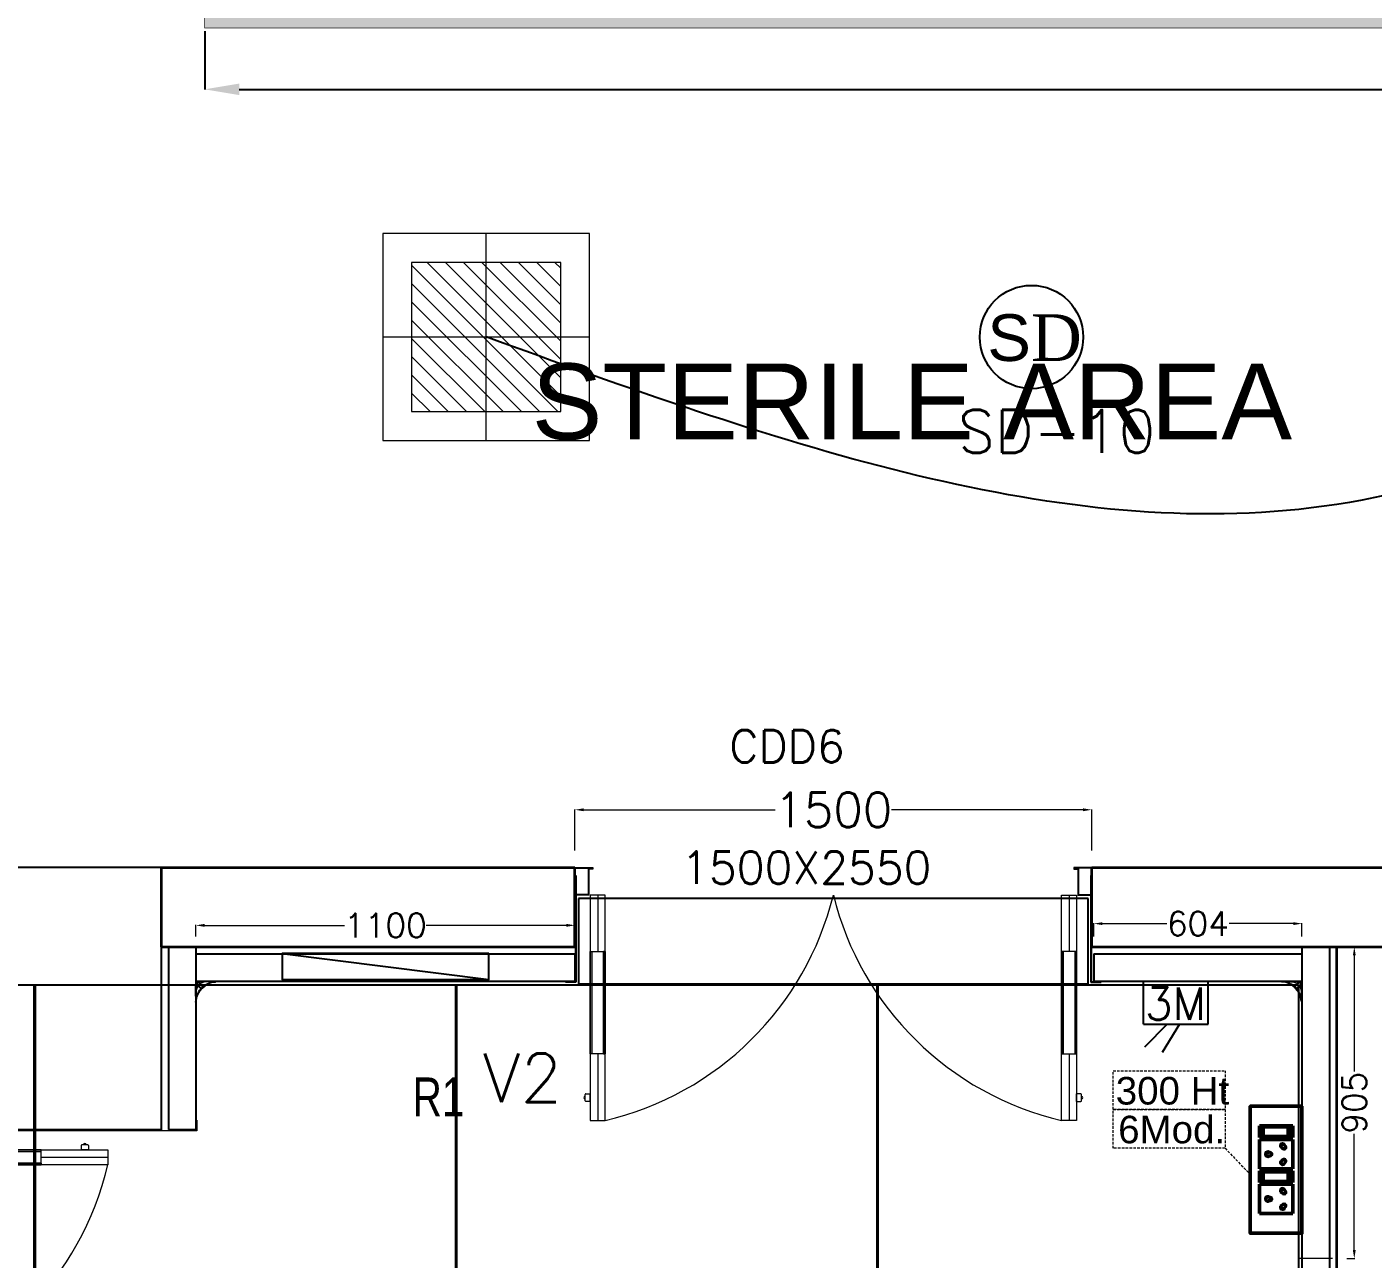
# Model space of a CAD drawing. Extents: x 3550807 to 4078732, y -628171 to -515859.
# Drawn here: x 3714547 to 3718454, y -602098 to -598521 of the extents above; entities that cross this region are included whole.
import ezdxf

# ---------------------------------------------------------------- set-up
doc = ezdxf.new("R2010")
doc.units = 0
doc.header["$LTSCALE"] = 6
doc.header["$MEASUREMENT"] = 0
for name, pattern in [('1', [0]), ('CONTINU', [0]), ('DASHED2', [0.375, 0.25, -0.125])]:
    doc.linetypes.add(name, pattern=pattern)
doc.layers.get('Defpoints').update_dxf_attribs({"linetype": 'CONTINUOUS'})
for name, color, linetype, lineweight in [('1200 Door', 144, 'CONTINUOUS', 5), ('Ahlada 50mm Ceiling Panels', 191, 'CONTINUOUS', 0), ('Ahlada Coving', 3, 'CONTINUOUS', 0), ('C-Section', 3, 'CONTINUOUS', 9), ('Double Leaf Door', 4, 'CONTINUOUS', 18), ('ELE-36W LED LIGHT', 210, 'CONTINUOUS', 18), ('ELE-CABLE TRAY', 31, 'CONTINUOUS', 18), ('ELE. 2N0S OF 6-16 UPS SOCKETS', 191, 'CONTINUOUS', 15), ('FA-BELOW SMOKE DERECTOR', 1, 'CONTINUOUS', 25), ('MEP_HVAC_RA_RAISERS', 3, 'CONTINUOUS', 0), ('Partition-80WP', 7, 'CONTINUOUS', 5), ('WALL', 10, 'CONTINUOUS', 35)]:
    doc.layers.add(name, color=color, linetype=linetype, lineweight=lineweight)
for name, color, linetype in [('80 mm Wall', 5, 'CONTINUOUS'), ('COL', 5, 'CONTINUOUS'), ('DIM', 7, 'CONTINUOUS'), ('ELE 36W LED LIGHT', 6, 'CONTINUOUS'), ('ELE-3M UPS P.SB', 3, 'CONTINUOUS'), ('FA-FIRE TEXT', 7, 'CONTINUOUS'), ('L -  ANGLE', 3, 'CONTINUOUS'), ('TEXT', 5, 'CONTINUOUS')]:
    doc.layers.add(name, color=color, linetype=linetype)
doc.layers.add('CFT_LOOPING', color=7, linetype='1', lineweight=0, true_color=0xd6d600)
doc.layers.add('ELE-LIGHTING WIRING', color=7, linetype='CONTINUOUS', true_color=0x63d7b6)
doc.styles.add('ARIAL', font='arial.ttf')
doc.styles.add('ARIEL', font='sanss___.ttf', dxfattribs={"width": 0.75})
doc.styles.add('PDF Times New Roman', font='times.ttf')
doc.styles.add('ROMANS', font='romans.shx')
doc.styles.get("Standard").update_dxf_attribs({"font": 'SIMPLEX'})
doc.styles.add('T 1-25', font='segoeui.ttf', dxfattribs={"width": 0.8, "height": 50})
doc.dimstyles.new('AEPL1', dxfattribs={"dimtxt": 100, "dimasz": 25, "dimexe": 1.25, "dimexo": 50, "dimtad": 0, "dimdec": 0, "dimtxsty": 'ROMANS', "dimcen": 2.5, "dimclrd": 250, "dimclre": 250, "dimadec": 0, "dimazin": 0, "dimtfac": 1, "dimtdec": 0, "dimtmove": 0, "dimatfit": 3, "dimfxl": 0, "dimlwd": 0, "dimlwe": 0, "dimarcsym": 0})
doc.dimstyles.new('D 1-25', dxfattribs={"dimtxt": 50, "dimasz": 12.5, "dimexe": 0, "dimexo": 10, "dimgap": 0, "dimtad": 0, "dimdec": 0, "dimzin": 0, "dimdsep": 46, "dimtxsty": 'T 1-25', "dimblk": 'ARCHTICK', "dimcen": 5, "dimclrd": 256, "dimclre": 256, "dimclrt": 256, "dimadec": 0, "dimazin": 0, "dimtfac": 50, "dimtdec": 0, "dimtmove": 1, "dimatfit": 2, "dimfxl": 0, "dimtolj": 1, "dimtzin": 0, "dimarcsym": 0})

# ---------------------------------------------------------------- blocks, each defined once
blk = doc.blocks.new('1500x80')
at = {"layer": 'Double Leaf Door'}
for points in [[(99336.2, -25417.9), (99341.1, -25417.9), (99341.1, -25121.4), (99336.2, -25121.4)], [(99379.8, -25121.4), (99374.8, -25121.4), (99374.8, -25417.9), (99379.8, -25417.9)], [(100704.2, -25121.4), (100709.2, -25121.4), (100709.2, -25417.9), (100704.2, -25417.9)], [(100747.8, -25417.9), (100742.9, -25417.9), (100742.9, -25121.4), (100747.8, -25121.4)]]:
    blk.add_hatch(color=6, dxfattribs=at).paths.add_polyline_path(points)
at = {"layer": 'Double Leaf Door', "color": 8}
for p, q in [((99336.2, -25581.8), (99336.2, -24927.6)), ((99336.2, -24927.6), (99379.8, -24927.6)), ((99358, -25121.4), (99358, -24927.6)), ((99379.8, -24927.6), (99379.8, -25581.8)), ((100747.8, -24927.6), (100704.2, -24927.6)), ((100704.2, -24927.6), (100704.2, -25581.8)), ((100726, -25121.4), (100726, -24927.6)), ((100747.8, -25581.8), (100747.8, -24927.6)), ((99321.8, -24985.1), (99321.8, -25003.1)), ((99336.2, -24983.1), (99323.7, -24983.1)), ((99336.2, -24983.1), (99336.2, -25005)), ((100747.8, -24983.1), (100760.3, -24983.1)), ((100747.8, -24983.1), (100747.8, -25005)), ((100762.2, -24985.1), (100762.2, -25003.1)), ((99323.7, -25005), (99336.2, -25005)), ((100760.3, -25005), (100747.8, -25005)), ((99358, -25581.8), (99358, -25417.9)), ((100726, -25581.8), (100726, -25417.9)), ((99292, -25581.8), (99292, -25661.8)), ((99332.2, -25581.8), (99292, -25581.8)), ((99294, -25583.8), (99294, -25659.8)), ((99330.2, -25583.8), (99294, -25583.8)), ((99330.2, -25658.9), (99330.2, -25583.8)), ((99332.2, -25656.9), (99332.2, -25581.8)), ((99379.8, -25581.8), (99336.2, -25581.8)), ((100704.2, -25581.8), (100747.8, -25581.8)), ((100751.8, -25656.9), (100751.8, -25581.8)), ((100751.8, -25581.8), (100792, -25581.8)), ((100753.8, -25658.9), (100753.8, -25583.8)), ((100753.8, -25583.8), (100790, -25583.8)), ((100790, -25583.8), (100790, -25659.8)), ((100792, -25581.8), (100792, -25661.8)), ((99292, -25661.8), (99332.2, -25661.8)), ((99294, -25659.8), (99332.2, -25659.8)), ((99342.1, -25658.9), (99330.2, -25658.9)), ((99344.1, -25656.9), (99332.2, -25656.9)), ((99332.2, -25659.8), (99342.1, -25659.8)), ((99332.2, -25661.8), (99344.1, -25661.8)), ((99342.1, -25659.8), (99342.1, -25658.9)), ((99344.1, -25661.8), (99344.1, -25656.9)), ((100739.9, -25661.8), (100739.9, -25656.9)), ((100739.9, -25656.9), (100751.8, -25656.9)), ((100751.8, -25661.8), (100739.9, -25661.8)), ((100741.9, -25659.8), (100741.9, -25658.9)), ((100741.9, -25658.9), (100753.8, -25658.9)), ((100751.8, -25659.8), (100741.9, -25659.8)), ((100790, -25659.8), (100751.8, -25659.8)), ((100792, -25661.8), (100751.8, -25661.8))]:
    blk.add_line(p, q, dxfattribs=at)
at = {"layer": 'Double Leaf Door', "color": 6}
for p, q in [((99379.8, -25121.4), (99336.2, -25121.4)), ((99336.2, -25121.4), (99336.2, -25417.9)), ((99341.1, -25417.9), (99341.1, -25121.4)), ((99374.8, -25417.9), (99374.8, -25121.4)), ((99379.8, -25417.9), (99379.8, -25121.4)), ((100704.2, -25417.9), (100704.2, -25121.4)), ((100704.2, -25121.4), (100747.8, -25121.4)), ((100709.2, -25417.9), (100709.2, -25121.4)), ((100742.9, -25417.9), (100742.9, -25121.4)), ((100747.8, -25121.4), (100747.8, -25417.9)), ((99336.2, -25417.9), (99379.8, -25417.9)), ((100747.8, -25417.9), (100704.2, -25417.9))]:
    blk.add_line(p, q, dxfattribs=at)
at = {"layer": 'Double Leaf Door', "color": 6, "ltscale": 100}
for p, q in [((99374.8, -25121.4), (99374.8, -25417.9)), ((100709.2, -25121.4), (100709.2, -25417.9))]:
    blk.add_line(p, q, dxfattribs=at)
at = {"layer": 'Double Leaf Door', "color": 6}
for points in [[(99336.2, -25121.4), (99336.2, -25417.9), (99341.1, -25417.9), (99341.1, -25121.4), (99336.2, -25121.4)], [(99379.8, -25121.4), (99379.8, -25417.9), (99374.8, -25417.9), (99374.8, -25121.4), (99379.8, -25121.4)], [(100704.2, -25121.4), (100704.2, -25417.9), (100709.2, -25417.9), (100709.2, -25121.4), (100704.2, -25121.4)], [(100747.8, -25121.4), (100747.8, -25417.9), (100742.9, -25417.9), (100742.9, -25121.4), (100747.8, -25121.4)]]:
    blk.add_lwpolyline(points, dxfattribs=at)
at = {"layer": 'Double Leaf Door', "ltscale": 5000}
for points in [[(99336.2, -25121.4), (99336.2, -25417.9), (99341.1, -25417.9), (99341.1, -25121.4), (99336.2, -25121.4)], [(100747.8, -25121.4), (100747.8, -25417.9), (100742.9, -25417.9), (100742.9, -25121.4), (100747.8, -25121.4)]]:
    blk.add_lwpolyline(points, dxfattribs=at)
at = {"layer": 'Double Leaf Door', "color": 8}
for centre, radius, start, end in [((99175.8, -25796.3), 892.3, 13.906, 76.7864), ((100908.2, -25796.3), 892.3, 103.2136, 166.094), ((99321.8, -24994.1), 3.72, 90, 270), ((99323.7, -24985.1), 1.98, 90, 180), ((99323.7, -25003.1), 1.98, 180, 270), ((100760.3, -24985.1), 1.98, 0, 90), ((100760.3, -25003.1), 1.98, 270, 0), ((100762.2, -24994.1), 3.72, 270, 90)]:
    blk.add_arc(centre, radius, start, end, dxfattribs=at)
blk = doc.blocks.new('A010004 Mezz.F. Layout Plan$0$b & c')
at = {"layer": 'Ahlada Coving', "color": 3}
for p, q in [((-4.1, 40.9), (-5.7, 42.5)), ((-2.7, 7.8), (-3.7, 7.8)), ((-3.7, 7.8), (-2.7, 6)), ((4.9, 15.3), (-2.7, 7.8)), ((-2.7, 6), (5.7, 14.4)), ((8.7, 11.4), (0.3, 3)), ((0.3, 3), (2.1, 2)), ((2.1, 3), (9.7, 10.6)), ((2.1, 2), (2.1, 3)), ((36.9, 0), (35.3, 1.6))]:
    blk.add_line(p, q, dxfattribs=at)
blk.add_lwpolyline([(-5.7, 30.7), (-5.7, 5.7), (0, 0), (25, 0), (22.8, 1.5), (13.2, 1.5), (3.6, 4.5), (3.6, 1.5), (0.6, 1.5), (-4.2, 6.3), (-4.2, 9.3), (-1.2, 9.3), (-4.2, 18.9), (-4.2, 28.4), (-5.7, 30.7)], dxfattribs=at)
for radius, start, end in [(44, 181.9548, 220.5976), (42.5, 184.1661, 265.906), (44, 222.2286, 227.7746), (44, 229.4056, 268.1119)]:
    blk.add_arc((38.3, 44), radius, start, end, dxfattribs=at)
blk = doc.blocks.new('C-Section 30x51x30')
at = {"layer": 'C-Section', "ltscale": 0.1}
for p, q in [((-2169653.9, 1002325.3), (-2169652.9, 1002325.3)), ((-2169653.9, 1002294.3), (-2169653.9, 1002325.3)), ((-2169652.9, 1002325.3), (-2169652.9, 1002295.3)), ((-2168749.9, 1002295.3), (-2168749.9, 1002325.3)), ((-2168749.9, 1002325.3), (-2168748.9, 1002325.3)), ((-2168748.9, 1002325.3), (-2168748.9, 1002294.3)), ((-2168748.9, 1002294.3), (-2169653.9, 1002294.3)), ((-2169652.9, 1002295.3), (-2168749.9, 1002295.3))]:
    blk.add_line(p, q, dxfattribs=at)
blk = doc.blocks.new('L- ANGLE')
at = {"layer": 'L -  ANGLE'}
for p, q in [((3565752, -606801.2), (3565752, -607110)), ((3565752, -606801.2), (3565753, -606801.2)), ((3565753, -606801.2), (3565753, -607111)), ((3565752, -607110), (3565723, -607110)), ((3565723, -607110), (3565723, -607111)), ((3565753, -607111), (3565723, -607111))]:
    blk.add_line(p, q, dxfattribs=at)
blk = doc.blocks.new('light300x600')
at = {"layer": 'ELE-36W LED LIGHT', "lineweight": 0}
for p, q in [((918214.7, -78407.4), (918214.7, -79007.4)), ((918814.7, -78407.4), (918214.7, -78407.4)), ((918514.7, -78407.4), (918514.7, -79007.4)), ((918814.7, -79007.4), (918814.7, -78407.4)), ((918298.3, -78491.3), (918298.6, -78491)), ((918298.3, -78544.3), (918351.6, -78491)), ((918298.3, -78597.3), (918404.7, -78491)), ((918298.3, -78650.4), (918457.7, -78491)), ((918298.3, -78703.4), (918510.7, -78491)), ((918298.3, -78756.4), (918563.8, -78491)), ((918298.3, -78809.5), (918616.8, -78491)), ((918298.3, -78862.5), (918669.8, -78491)), ((918298.3, -78915.5), (918722.9, -78491)), ((918298.3, -78491), (918298.3, -78923.7)), ((918731.1, -78491), (918298.3, -78491)), ((918731.1, -78923.7), (918731.1, -78491)), ((918343.2, -78923.7), (918731.1, -78535.8)), ((918396.2, -78923.7), (918731.1, -78588.8)), ((918449.2, -78923.7), (918731.1, -78641.9)), ((918214.7, -78707.4), (918814.7, -78707.4)), ((918502.3, -78923.7), (918731.1, -78694.9)), ((918555.3, -78923.7), (918731.1, -78747.9)), ((918608.3, -78923.7), (918731.1, -78801)), ((918661.3, -78923.7), (918731.1, -78854)), ((918714.4, -78923.7), (918731.1, -78907)), ((918298.3, -78923.7), (918731.1, -78923.7)), ((918214.7, -79007.4), (918814.7, -79007.4))]:
    blk.add_line(p, q, dxfattribs=at)
blk = doc.blocks.new('3M UPS SB')
at = {"layer": 'ELE-3M UPS P.SB', "color": 3}
for p, q in [((-133.8, 160), (-69.3, 265.2)), ((-88.2, 160), (-3.4, 244.9)), ((-240, 160), (-240, 0)), ((0, 160), (-240, 160)), ((0, 160), (0, 0))]:
    blk.add_line(p, q, dxfattribs=at)
blk.add_text('3M', height=120, rotation=180, dxfattribs=at).set_placement((-6, 143))
blk = doc.blocks.new('6MODULE-UPS')
at = {"layer": 'ELE. 2N0S OF 6-16 UPS SOCKETS', "color": 223, "lineweight": 50}
for p, q in [((-5.7, 91.9), (-5.7, 19.7)), ((-5.7, 91.9), (-5.7, 19.7)), ((19.4, 91.9), (-5.7, 91.9)), ((-5.7, 91.9), (19.4, 91.9)), ((19.4, 19.7), (19.4, 91.9)), ((23.6, 91.9), (86.9, 91.9)), ((23.6, 19.7), (23.6, 91.9)), ((86.9, 91.9), (86.9, 19.7)), ((91.1, 91.9), (91.1, 19.7)), ((91.1, 91.9), (91.1, 19.7)), ((116.2, 91.9), (91.1, 91.9)), ((91.1, 91.9), (116.2, 91.9)), ((116.2, 19.7), (116.2, 91.9)), ((120.4, 19.7), (120.4, 91.9)), ((120.4, 91.9), (183.6, 91.9)), ((183.6, 91.9), (183.6, 19.7)), ((-3.6, 84), (-3.6, 27.6)), ((17.3, 84), (-3.6, 84)), ((17.3, 27.6), (17.3, 84)), ((93.2, 84), (93.2, 27.6)), ((114.1, 84), (93.2, 84)), ((114.1, 27.6), (114.1, 84)), ((-3.6, 30.1), (17.3, 30.1)), ((93.2, 30.1), (114.1, 30.1)), ((-5.7, 19.7), (19.4, 19.7)), ((-3.6, 27.6), (17.3, 27.6)), ((86.9, 19.7), (23.6, 19.7)), ((91.1, 19.7), (116.2, 19.7)), ((93.2, 27.6), (114.1, 27.6)), ((183.6, 19.7), (120.4, 19.7))]:
    blk.add_line(p, q, dxfattribs=at)
blk.add_lwpolyline([(-48.1, 0), (226, 0), (226, 111.6), (-48.1, 111.6)], close=True, dxfattribs=at)
for centre, radius, start, end in [((55.3, 73.6), 4.92, 307.1584, 232.8416), ((55.3, 68.7), 3.14, 161.4031, 18.5969), ((152, 73.6), 4.92, 307.1584, 232.8416), ((152, 68.7), 3.14, 161.4031, 18.5969), ((37.2, 41.7), 4.24, 5.2689, 272.51), ((40.6, 38.8), 3.42, 202.6838, 75.0951), ((69.9, 38.8), 3.42, 104.9049, 337.3162), ((73.3, 41.7), 4.24, 267.49, 174.7311), ((134, 41.7), 4.24, 5.2689, 272.51), ((137.3, 38.8), 3.42, 202.6838, 75.0951), ((166.7, 38.8), 3.42, 104.9049, 337.3162), ((170, 41.7), 4.24, 267.49, 174.7311)]:
    blk.add_arc(centre, radius, start, end, dxfattribs=at)
blk = doc.blocks.new('SMOKE DETECTOR')
at = {"layer": 'FA-BELOW SMOKE DERECTOR', "color": 7}
blk.add_circle((931028.7, -118293.9), 166, dxfattribs=at)
at = {"layer": 'FA-BELOW SMOKE DERECTOR', "insert": (930887.1, -118373), "char_height": 150, "attachment_point": 7, "style": 'PDF Times New Roman'}
blk.add_mtext('{\\fArial|b0|i0|c0|p34;S}D', dxfattribs=at)
blk = doc.blocks.new('*D190')
at = {"layer": 'Defpoints', "color": 0, "linetype": 'ByBlock', "transparency": 16777216}
for p in [(3715063, -598524.1), (3736093.7, -598524.1), (3715063, -598702.5)]:
    blk.add_point(p, dxfattribs=at)
at = {"layer": 'ELE-CABLE TRAY', "color": 7, "lineweight": -2, "transparency": 16777216}
for p, q in [((3715063, -598534.1), (3715063, -598702.5)), ((3736093.7, -598534.1), (3736093.7, -598702.5)), ((3715163, -598702.5), (3725264.9, -598702.5)), ((3735993.7, -598702.5), (3725891.9, -598702.5))]:
    blk.add_line(p, q, dxfattribs=at)
at = {"layer": 'ELE-CABLE TRAY', "color": 7, "linetype": 'ByBlock', "transparency": 16777216}
for points in [[(3715163, -598685.8), (3715163, -598719.2), (3715063, -598702.5)], [(3735993.7, -598719.2), (3735993.7, -598685.8), (3736093.7, -598702.5)]]:
    blk.add_solid(points, dxfattribs=at)
at = {"layer": 'ELE-CABLE TRAY', "color": 7, "linetype": 'ByBlock', "transparency": 16777216, "insert": (3725578.4, -598702.5), "char_height": 150, "attachment_point": 5, "style": 'ROMANS'}
blk.add_mtext('\\A1;21031', dxfattribs=at)
blk = doc.blocks.new('RAISER 400X400MM')
at = {"layer": 'MEP_HVAC_RA_RAISERS', "lineweight": 25}
blk.add_line((2003785.4, 80176.6), (2004185.4, 80126.6), dxfattribs=at)
blk.add_lwpolyline([(2004185.4, 80176.6), (2003785.4, 80176.6), (2003785.4, 80126.6), (2004185.4, 80126.6)], close=True, dxfattribs=at)
blk.add_lwpolyline([(2003985.4, 80105.8, 0, 44.3, 0), (2003985.4, 80054.1, 0, 0, 0), (2003985.4, 79969.7, 0, 0, 0), (2004052.1, 79969.7, 0, 0, 0), (2003868.7, 79926.8, 0, 0, 0), (2003970.3, 79926.8, 0, 0, 0), (2003970.3, 79863.1, 0, 0, 0)], format="xyseb", dxfattribs=at)
at = {"layer": 'MEP_HVAC_RA_RAISERS', "lineweight": 25, "insert": (2004037.9, 79936.9), "char_height": 75, "width": 116.101, "attachment_point": 1, "style": 'ARIEL'}
blk.add_mtext('R1', dxfattribs=at)
blk = doc.blocks.new('*D193')
at = {"layer": 'Defpoints', "color": 0, "linetype": 'ByBlock', "transparency": 16777216}
for p in [(3717637.4, -600793.6), (3716137.4, -600961.3), (3717637.4, -600961.3)]:
    blk.add_point(p, dxfattribs=at)
at = {"layer": 'DIM', "color": 250, "linetype": 'ByBlock', "lineweight": 0, "transparency": 16777216}
for p, q in [((3716137.4, -600911.3), (3716137.4, -600792.3)), ((3716162.4, -600793.6), (3716718.3, -600793.6)), ((3717612.4, -600793.6), (3717056.5, -600793.6)), ((3717637.4, -600911.3), (3717637.4, -600792.3))]:
    blk.add_line(p, q, dxfattribs=at)
at = {"layer": 'DIM', "color": 250, "linetype": 'ByBlock', "transparency": 16777216}
for points in [[(3716162.4, -600789.4), (3716162.4, -600797.7), (3716137.4, -600793.6)], [(3717612.4, -600797.7), (3717612.4, -600789.4), (3717637.4, -600793.6)]]:
    blk.add_solid(points, dxfattribs=at)
at = {"layer": 'DIM', "color": 0, "linetype": 'ByBlock', "transparency": 16777216, "insert": (3716887.4, -600793.6), "char_height": 100, "attachment_point": 5, "style": 'ROMANS'}
blk.add_mtext('1500', dxfattribs=at)
blk = doc.blocks.new('*D223')
at = {"layer": 'Defpoints', "color": 0, "linetype": 'ByBlock', "transparency": 16777216}
for p in [(3716137.4, -601129), (3715037.4, -601211.3), (3716137.4, -601211.3)]:
    blk.add_point(p, dxfattribs=at)
at = {"layer": 'DIM', "color": 250, "linetype": 'ByBlock', "lineweight": 0, "transparency": 16777216}
for p, q in [((3715037.4, -601161.3), (3715037.4, -601127.8)), ((3715062.4, -601129), (3715468.8, -601129)), ((3716112.4, -601129), (3715706, -601129)), ((3716137.4, -601161.3), (3716137.4, -601127.8))]:
    blk.add_line(p, q, dxfattribs=at)
at = {"layer": 'DIM', "color": 250, "linetype": 'ByBlock', "transparency": 16777216}
for points in [[(3715062.4, -601124.8), (3715062.4, -601133.2), (3715037.4, -601129)], [(3716112.4, -601133.2), (3716112.4, -601124.8), (3716137.4, -601129)]]:
    blk.add_solid(points, dxfattribs=at)
at = {"layer": 'DIM', "color": 0, "linetype": 'ByBlock', "transparency": 16777216, "insert": (3715587.4, -601129), "char_height": 70, "attachment_point": 5, "style": 'ROMANS'}
blk.add_mtext('1100', dxfattribs=at)
blk = doc.blocks.new('*D224')
at = {"layer": 'Defpoints', "color": 0, "linetype": 'ByBlock', "transparency": 16777216}
for p in [(3718247.4, -601124), (3717643.4, -601211.3), (3718247.4, -601211.3)]:
    blk.add_point(p, dxfattribs=at)
at = {"layer": 'DIM', "color": 250, "linetype": 'ByBlock', "lineweight": 0, "transparency": 16777216}
for p, q in [((3717643.4, -601161.3), (3717643.4, -601122.8)), ((3717668.4, -601124), (3717854.8, -601124)), ((3718222.4, -601124), (3718036, -601124)), ((3718247.4, -601161.3), (3718247.4, -601122.8))]:
    blk.add_line(p, q, dxfattribs=at)
at = {"layer": 'DIM', "color": 250, "linetype": 'ByBlock', "transparency": 16777216}
for points in [[(3717668.4, -601119.8), (3717668.4, -601128.2), (3717643.4, -601124)], [(3718222.4, -601128.2), (3718222.4, -601119.8), (3718247.4, -601124)]]:
    blk.add_solid(points, dxfattribs=at)
at = {"layer": 'DIM', "color": 0, "linetype": 'ByBlock', "transparency": 16777216, "insert": (3717945.4, -601124), "char_height": 70, "attachment_point": 5, "style": 'ROMANS'}
blk.add_mtext('604', dxfattribs=at)
blk = doc.blocks.new('*D249')
at = {"layer": 'Defpoints', "color": 0, "linetype": 'ByBlock', "transparency": 16777216}
for p in [(3718327.4, -601191.3), (3718327.4, -602096.2), (3718399.3, -602096.2)]:
    blk.add_point(p, dxfattribs=at)
at = {"layer": 'DIM', "color": 250, "linetype": 'ByBlock', "lineweight": 0, "transparency": 16777216}
for p, q in [((3718377.4, -601191.3), (3718400.6, -601191.3)), ((3718399.3, -601216.3), (3718399.3, -601553.2)), ((3718399.3, -602071.2), (3718399.3, -601734.3)), ((3718377.4, -602096.2), (3718400.6, -602096.2))]:
    blk.add_line(p, q, dxfattribs=at)
at = {"layer": 'DIM', "color": 250, "linetype": 'ByBlock', "transparency": 16777216}
for points in [[(3718403.5, -601216.3), (3718395.1, -601216.3), (3718399.3, -601191.3)], [(3718395.1, -602071.2), (3718403.5, -602071.2), (3718399.3, -602096.2)]]:
    blk.add_solid(points, dxfattribs=at)
at = {"layer": 'DIM', "color": 0, "linetype": 'ByBlock', "transparency": 16777216, "insert": (3718399.3, -601643.7), "char_height": 70, "attachment_point": 5, "rotation": 90, "style": 'ROMANS'}
blk.add_mtext('905', dxfattribs=at)

msp = doc.modelspace()

# ---------------------------------------------------------------- hatches: boundary and pattern name
at = {"layer": 'ELE-CABLE TRAY', "linetype": 'ByBlock'}
h = msp.add_hatch(dxfattribs=at)
h.set_pattern_fill('ZIGZAG', color=256, scale=400.785606)
h.set_pattern_definition([(0, (3686088.316, -658642.627), (50.0982, 50.0982), [50.0982, -50.0982]), (90, (3686138.414, -658642.627), (-50.0982, 50.0982), [50.0982, -50.0982])])
h.paths.add_polyline_path([(3736093.7, -598424.1), (3715063, -598424.1), (3715063, -598524.1), (3736093.7, -598524.1)])

# ---------------------------------------------------------------- linework, layer by layer
at = {"layer": '80 mm Wall', "ltscale": 500}
for p, q in [((3714957.4, -601191.3), (3714957.4, -601721.3)), ((3715037.4, -601191.3), (3715037.4, -601721.3)), ((3718247.4, -601191.3), (3718247.4, -607636.3)), ((3718327.4, -601191.3), (3718327.4, -607636.3)), ((3715037.4, -601211.3), (3716137.4, -601211.3)), ((3716137.4, -601211.3), (3716137.4, -601291.3)), ((3717643.4, -601211.3), (3718247.4, -601211.3)), ((3717643.4, -601211.3), (3717643.4, -601291.3)), ((3715037.4, -601291.3), (3716137.4, -601291.3)), ((3717643.4, -601291.3), (3718247.4, -601291.3)), ((3714957.4, -601721.3), (3715037.4, -601721.3))]:
    msp.add_line(p, q, dxfattribs=at)
at = {"layer": 'Ahlada 50mm Ceiling Panels', "linetype": 'ByBlock', "lineweight": -2}
for p, q in [((3716147.4, -601051.3), (3716147.4, -601298.3)), ((3717627.4, -601051.3), (3716147.4, -601051.3)), ((3714137.4, -601301.3), (3718237.4, -601301.3)), ((3714568.4, -607526.3), (3714568.4, -601301.3)), ((3714571.4, -607526.3), (3714571.4, -601301.3)), ((3715791.4, -607526.3), (3715791.4, -601301.3)), ((3715794.4, -607526.3), (3715794.4, -601301.3)), ((3716147.4, -601298.3), (3717627.4, -601298.3)), ((3717014.4, -607526.3), (3717014.4, -601301.3)), ((3717017.4, -607526.3), (3717017.4, -601301.3)), ((3718237.4, -601301.3), (3718237.4, -607526.3))]:
    msp.add_line(p, q, dxfattribs=at)
at = {"layer": 'Ahlada 50mm Ceiling Panels', "color": 8, "linetype": 'ByBlock', "lineweight": -2}
msp.add_line((3717627.4, -601298.3), (3717627.4, -601051.3), dxfattribs=at)
at = {"layer": 'CFT_LOOPING', "color": 7, "linetype": 'DASHED2', "ltscale": 5}
msp.add_line((3718024.4, -601776), (3718097.4, -601852.1), dxfattribs=at)
for points in [[(3717699.5, -601551), (3718024.4, -601551), (3718024.4, -601663.5), (3717699.5, -601663.5)], [(3717699.5, -601663.5), (3718024.4, -601663.5), (3718024.4, -601776), (3717699.5, -601776)]]:
    msp.add_lwpolyline(points, close=True, dxfattribs=at)
at = {"layer": 'COL'}
msp.add_lwpolyline([(3714147.4, -601721.3), (3714937.4, -601721.3), (3714937.4, -600961.3), (3714147.4, -600961.3)], close=True, dxfattribs=at)
at = {"layer": 'ELE-CABLE TRAY', "linetype": 'ByBlock', "const_width": 1.86}
msp.add_lwpolyline([(3736093.7, -598424.1), (3715063, -598424.1), (3715063, -598524.1), (3736093.7, -598524.1)], close=True, dxfattribs=at)
at = {"layer": 'ELE-LIGHTING WIRING', "linetype": 'ByBlock'}
msp.add_spline([(3720543, -598800.3), (3718274.5, -599917.5), (3715879.9, -599421.3)], degree=3, dxfattribs=at)
at = {"layer": 'Partition-80WP', "ltscale": 0.5}
msp.add_line((3718336.4, -602096.2, -92016.4), (3718241.1, -602096.2, -92016.4), dxfattribs=at)
at = {"layer": 'WALL', "color": 8, "linetype": 'ByBlock'}
for p, q in [((3714937.4, -601191.3), (3714937.4, -600961.3)), ((3714937.4, -600961.3), (3716137.4, -600961.3)), ((3716137.4, -601191.3), (3716137.4, -600961.3)), ((3717637.4, -601191.3), (3717637.4, -600961.3)), ((3717637.4, -600961.3), (3718502.4, -600961.3)), ((3714937.4, -601191.3), (3716137.4, -601191.3)), ((3717637.4, -601191.3), (3718502.4, -601191.3)), ((3718347.4, -601191.3), (3718347.4, -603778.8))]:
    msp.add_line(p, q, dxfattribs=at)

# ---------------------------------------------------------------- block references
at = {"layer": 'Ahlada Coving', "ltscale": 500, "yscale": 1.418185559101401, "zscale": 1.418185559101401, "rotation": 180}
for p, xscale in [((3715044.4, -601291.3), -1.418185559101401), ((3718239.4, -601291.3), 1.418185559101401)]:
    msp.add_blockref('A010004 Mezz.F. Layout Plan$0$b & c', p, dxfattribs=dict(at, xscale=xscale))
at = {"layer": 'C-Section'}
msp.add_blockref('C-Section 30x51x30', (5883789, -1604019.4), dxfattribs=at)
at = {"layer": 'Double Leaf Door', "color": 8}
for p, rotation in [((3816929.4, -626623.2), 180), ((3739709.2, -502444.3), 270)]:
    msp.add_blockref('1500x80', p, dxfattribs=dict(at, rotation=rotation))
at = {"layer": 'ELE 36W LED LIGHT', "rotation": 89.9999999995464}
msp.add_blockref('light300x600', (3637172.5, -1517936), dxfattribs=at)
at = {"layer": 'ELE-3M UPS P.SB', "color": 6, "xscale": 0.7812500000005363, "yscale": 0.7812500000005363, "zscale": 0.7812500000005363, "rotation": 179.9999999999999}
msp.add_blockref('3M UPS SB', (3717787.4, -601291.3), dxfattribs=at)
at = {"layer": 'ELE. 2N0S OF 6-16 UPS SOCKETS', "xscale": -1.344445831101533, "yscale": 1.344445831101533, "zscale": 1.344445831101533, "rotation": 89.99999999999918}
msp.add_blockref('6MODULE-UPS', (3718247.4, -601718.8), dxfattribs=at)
at = {"layer": 'FA-BELOW SMOKE DERECTOR', "color": 6, "xscale": 0.9035551315104862, "yscale": 0.9035551315104862, "zscale": 0.9035551315104862}
msp.add_blockref('SMOKE DETECTOR', (2876226.6, -492536.3), dxfattribs=at)
at = {"layer": 'L -  ANGLE'}
msp.add_blockref('L- ANGLE', (150387.4, 5816.9), dxfattribs=at)
at = {"layer": 'L -  ANGLE', "color": 8, "xscale": -1}
msp.add_blockref('L- ANGLE', (7283387.4, 5816.9), dxfattribs=at)
at = {"layer": 'MEP_HVAC_RA_RAISERS', "xscale": 1.5, "yscale": 1.5, "zscale": 1.5}
msp.add_blockref('RAISER 400X400MM', (709609.3, -721475.9), dxfattribs=at)

# ---------------------------------------------------------------- texts
at = {"layer": '1200 Door', "color": 7, "linetype": 'ByBlock', "style": 'ROMANS'}
for s, height, p in [('CDD6', 94.18, (3716585.4, -600656.2, -35804.4)), ('1500X2550', 94.18, (3716445.6, -601008.4, -35804.4)), ('V2', 141.27, (3715870.2, -601642, -71608.8))]:
    msp.add_text(s, height=height, dxfattribs=at).set_placement(p)
at = {"layer": 'FA-FIRE TEXT', "color": 200, "linetype": 'CONTINU', "insert": (3717248.9, -599632.8), "char_height": 125, "width": 349.838, "attachment_point": 1, "style": 'ROMANS'}
msp.add_mtext('{\\C256;SD-10\\P}', dxfattribs=at)
at = {"layer": 'TEXT', "color": 7, "char_height": 80, "attachment_point": 1}
for s, insert, width in [('\\A1;{\\fArial|b0|i0|c0|p34;300 Ht\\P}', (3717707, -601569.1), 8957.987), ('\\A1;{\\fArial|b0|i0|c0|p34;6Mod.\\P}', (3717714, -601681.6), 352.575)]:
    msp.add_mtext(s, dxfattribs=dict(at, insert=insert, width=width))
at = {"layer": 'WALL', "color": 8, "linetype": 'Continuous', "insert": (3717115.3, -599426.3), "char_height": 220.414, "width": 4941.395, "attachment_point": 5, "style": 'ARIAL'}
msp.add_mtext('\\PSTERILE AREA', dxfattribs=at)

# ---------------------------------------------------------------- dimensions: what is measured, and where the dimension line sits
at = {"layer": 'DIM', "linetype": 'ByBlock'}
dim = msp.add_linear_dim(base=(3717637.4, -600793.6), p1=(3716137.4, -600961.3), p2=(3717637.4, -600961.3), dimstyle='AEPL1', dxfattribs=at)
dim.commit()
dim.dimension.update_dxf_attribs({"geometry": '*D193', "text_midpoint": (3716887.4, -600793.6)})
for base, p1, p2, picture, middle in [((3718247.4, -601124), (3717643.4, -601211.3), (3718247.4, -601211.3), '*D224', (3717945.4, -601124)), ((3716137.4, -601129), (3715037.4, -601211.3), (3716137.4, -601211.3), '*D223', (3715587.4, -601129))]:
    dim = msp.add_linear_dim(base=base, p1=p1, p2=p2, dimstyle='AEPL1', override={"dimtxt": 70, "dimarcsym": 1}, dxfattribs=at)
    dim.commit()
    dim.dimension.update_dxf_attribs({"geometry": picture, "text_midpoint": middle})
dim = msp.add_linear_dim(base=(3718399.3, -602096.2), p1=(3718327.4, -601191.3), p2=(3718327.4, -602096.2, -92016.4), angle=90, dimstyle='AEPL1', override={"dimtxt": 70, "dimarcsym": 1}, dxfattribs=at)
dim.commit()
dim.dimension.update_dxf_attribs({"geometry": '*D249', "text_midpoint": (3718399.3, -601643.7)})
at = {"layer": 'ELE-CABLE TRAY', "color": 21}
dim = msp.add_linear_dim(base=(3715063, -598702.5), p1=(3736093.7, -598524.1), p2=(3715063, -598524.1), dimstyle='D 1-25', override={"dimtxt": 150, "dimasz": 100, "dimtxsty": 'ROMANS', "dimclrd": 7, "dimclre": 7, "dimclrt": 7}, dxfattribs=at)
dim.commit()
dim.dimension.update_dxf_attribs({"geometry": '*D190', "text_midpoint": (3725578.4, -598702.5)})

doc.saveas('drawing.dxf')
